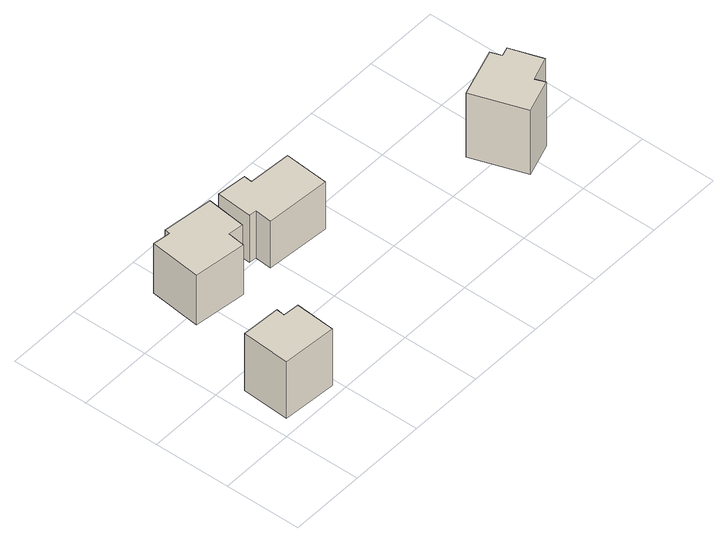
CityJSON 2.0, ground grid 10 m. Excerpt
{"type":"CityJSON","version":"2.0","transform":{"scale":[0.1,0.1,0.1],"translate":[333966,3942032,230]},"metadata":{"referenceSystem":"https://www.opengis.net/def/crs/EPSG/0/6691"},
"CityObjects":{
"building1":{"type":"Building","attributes":{"usage":"411","measuredHeight":8.9,"storeysAboveGround":2,"BuildingIDAttribute.prefecture":"14","BuildingIDAttribute.city":"14151","BuildingDetailAttribute.totalFloorArea":70.09,"BuildingDetailAttribute.buildingFootprintArea":35.05,"BuildingDetailAttribute.buildingStructureType":"601","BuildingDetailAttribute.buildingStructureOrgType":"1","BuildingDetailAttribute.orgUsage":"10","BuildingDetailAttribute.surveyYear":2015,"BuildingLandSlideRiskAttribute.description":"1","BuildingLandSlideRiskAttribute.areaType":"1"},"geometry":[{"type":"Solid","lod":"1","boundaries":[[[[0,1,2,3,4,5]],[[4,6,7,5]],[[3,8,6,4]],[[2,9,8,3]],[[1,10,9,2]],[[0,11,10,1]],[[5,7,11,0]],[[6,8,9,10,11,7]]]]}]},
"building2":{"type":"Building","attributes":{"usage":"411","measuredHeight":7.9,"storeysAboveGround":2,"BuildingIDAttribute.prefecture":"14","BuildingIDAttribute.city":"14151","BuildingDetailAttribute.totalFloorArea":99.55,"BuildingDetailAttribute.buildingFootprintArea":49.78,"BuildingDetailAttribute.buildingStructureType":"601","BuildingDetailAttribute.buildingStructureOrgType":"1","BuildingDetailAttribute.orgUsage":"10","BuildingDetailAttribute.surveyYear":2015,"BuildingLandSlideRiskAttribute.description":"1","BuildingLandSlideRiskAttribute.areaType":"1"},"geometry":[{"type":"Solid","lod":"1","boundaries":[[[[12,13,14,15,16,17,18,19]],[[18,20,21,19]],[[17,22,20,18]],[[16,23,22,17]],[[15,24,23,16]],[[14,25,24,15]],[[13,26,25,14]],[[12,27,26,13]],[[19,21,27,12]],[[20,22,23,24,25,26,27,21]]]]}]},
"building3":{"type":"Building","attributes":{"usage":"413","measuredHeight":8,"storeysAboveGround":2,"BuildingIDAttribute.prefecture":"14","BuildingIDAttribute.city":"14151","BuildingDetailAttribute.totalFloorArea":85.03,"BuildingDetailAttribute.buildingFootprintArea":42.51,"BuildingDetailAttribute.buildingStructureType":"601","BuildingDetailAttribute.buildingStructureOrgType":"1","BuildingDetailAttribute.orgUsage":"30","BuildingDetailAttribute.surveyYear":2015,"BuildingLandSlideRiskAttribute.description":"1","BuildingLandSlideRiskAttribute.areaType":"1"},"geometry":[{"type":"Solid","lod":"1","boundaries":[[[[28,29,30,31,32,33,34,35]],[[34,36,37,35]],[[33,38,36,34]],[[32,39,38,33]],[[31,40,39,32]],[[30,41,40,31]],[[29,42,41,30]],[[28,43,42,29]],[[35,37,43,28]],[[36,38,39,40,41,42,43,37]]]]}]},
"building4":{"type":"Building","attributes":{"usage":"411","measuredHeight":10.2,"storeysAboveGround":2,"BuildingIDAttribute.prefecture":"14","BuildingIDAttribute.city":"14151","BuildingDetailAttribute.totalFloorArea":88.15,"BuildingDetailAttribute.buildingFootprintArea":44.07,"BuildingDetailAttribute.buildingStructureType":"601","BuildingDetailAttribute.buildingStructureOrgType":"1","BuildingDetailAttribute.orgUsage":"10","BuildingDetailAttribute.surveyYear":2015,"BuildingLandSlideRiskAttribute.description":"1","BuildingLandSlideRiskAttribute.areaType":"1"},"geometry":[{"type":"Solid","lod":"1","boundaries":[[[[44,45,46,47,48,49,50,51]],[[50,52,53,51]],[[49,54,52,50]],[[48,55,54,49]],[[47,56,55,48]],[[46,57,56,47]],[[45,58,57,46]],[[44,59,58,45]],[[51,53,59,44]],[[52,54,55,56,57,58,59,53]]]]}]}
},
"vertices":[
[6,5,28],[10,68,28],[61,65,28],[60,54,28],[81,52,28],[77,0,28],[81,52,114],[77,0,114],[60,54,114],[61,65,114],[10,68,114],[6,5,114],
[65,182,14],[73,249,14],[96,246,14],[97,253,14],[163,245,14],[157,194,14],[137,196,14],[134,173,14],[137,196,89],[134,173,89],[157,194,89],[163,245,89],[97,253,89],[96,246,89],[73,249,89],[65,182,89],
[188,201,11],[178,202,11],[182,249,11],[221,245,11],[220,234,11],[276,230,11],[271,172,11],[186,179,11],[271,172,82],[186,179,82],[276,230,82],[220,234,82],[221,245,82],[182,249,82],[178,202,82],[188,201,82],
[456,129,8],[521,150,8],[526,136,8],[538,140,8],[552,97,8],[520,86,8],[525,73,8],[480,58,8],[525,73,105],[480,58,105],[520,86,105],[552,97,105],[538,140,105],[526,136,105],[521,150,105],[456,129,105]
]}
